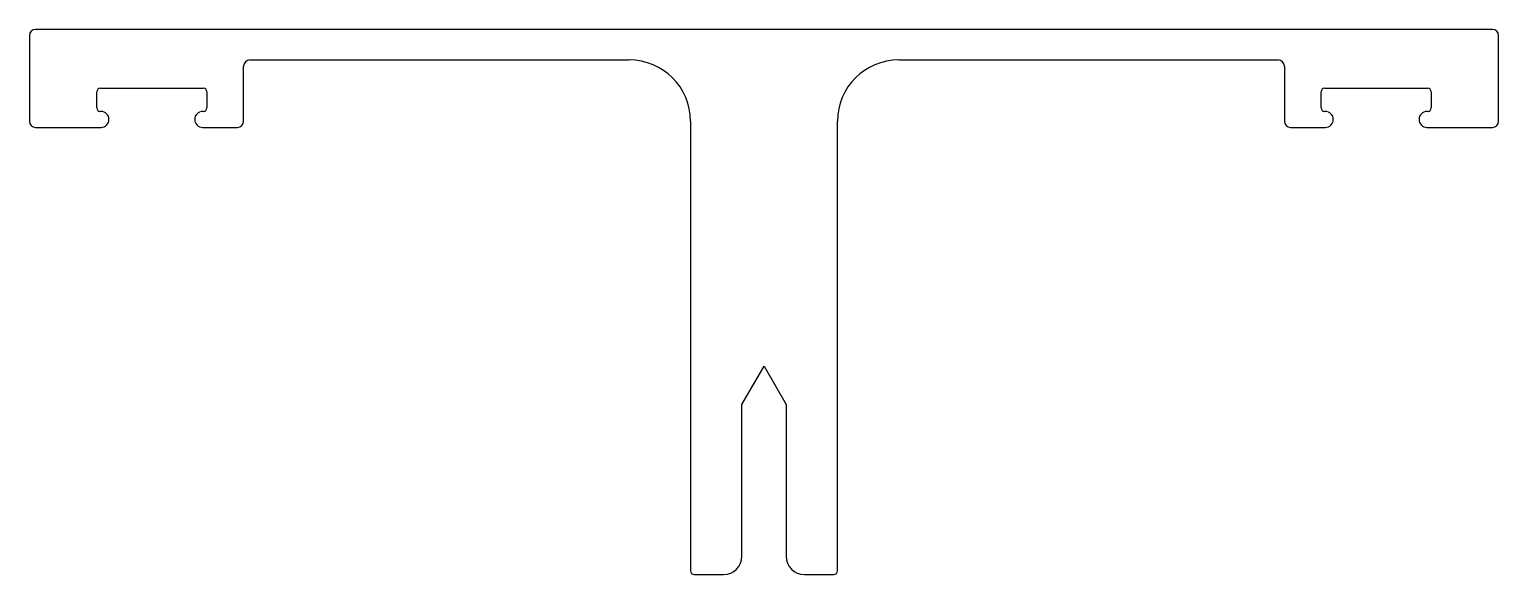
# Model space of a CAD drawing. Extents: x 17 to 137, y 64 to 109.
import ezdxf

# ---------------------------------------------------------------- set-up
doc = ezdxf.new("R2010")
doc.units = 0
doc.layers.get('0').update_dxf_attribs({"linetype": 'CONTINUOUS'})

msp = doc.modelspace()

# ---------------------------------------------------------------- linework, layer by layer
for p, q in [((16.64, 108.44), (16.64, 101.44)), ((136.14, 108.94), (17.14, 108.94)), ((136.64, 101.44), (136.64, 108.44)), ((34.14, 101.44), (34.14, 105.94)), ((34.64, 106.44), (65.64, 106.44)), ((87.64, 106.44), (118.64, 106.44)), ((119.14, 105.94), (119.14, 101.44)), ((22.14, 102.54), (22.14, 103.84)), ((22.44, 104.14), (30.84, 104.14)), ((31.14, 103.84), (31.14, 102.54)), ((122.14, 102.54), (122.14, 103.84)), ((122.44, 104.14), (130.84, 104.14)), ((131.14, 103.84), (131.14, 102.54)), ((22.49, 102.24), (22.44, 102.24)), ((30.84, 102.24), (30.79, 102.24)), ((122.49, 102.24), (122.44, 102.24)), ((130.84, 102.24), (130.79, 102.24)), ((17.14, 100.94), (22.49, 100.94)), ((30.79, 100.94), (33.64, 100.94)), ((70.64, 101.44), (70.64, 64.74)), ((82.64, 64.74), (82.64, 101.44)), ((119.64, 100.94), (122.49, 100.94)), ((130.79, 100.94), (136.14, 100.94)), ((74.84, 78.32), (76.64, 81.44)), ((76.64, 81.44), (78.44, 78.32)), ((74.84, 65.94), (74.84, 78.32)), ((78.44, 78.32), (78.44, 65.94)), ((70.94, 64.44), (73.34, 64.44)), ((79.94, 64.44), (82.34, 64.44))]:
    msp.add_line(p, q)
for centre, radius, start, end in [((17.14, 108.44), 0.5, 90, 180), ((136.14, 108.44), 0.5, 0, 90), ((34.64, 105.94), 0.5, 90, 180), ((65.64, 101.44), 5, 0, 90), ((87.64, 101.44), 5, 90, 180), ((118.64, 105.94), 0.5, 0, 90), ((22.44, 103.84), 0.3, 90, 180), ((30.84, 103.84), 0.3, 0, 90), ((122.44, 103.84), 0.3, 90, 180), ((130.84, 103.84), 0.3, 0, 90), ((22.44, 102.54), 0.3, 180, 270), ((22.49, 101.59), 0.65, 270, 90), ((30.79, 101.59), 0.65, 90, 270), ((30.84, 102.54), 0.3, 270, 0), ((122.44, 102.54), 0.3, 180, 270), ((122.49, 101.59), 0.65, 270, 90), ((130.79, 101.59), 0.65, 90, 270), ((130.84, 102.54), 0.3, 270, 0), ((17.14, 101.44), 0.5, 180, 270), ((33.64, 101.44), 0.5, 270, 0), ((119.64, 101.44), 0.5, 180, 270), ((136.14, 101.44), 0.5, 270, 0), ((73.34, 65.94), 1.5, 270, 360), ((79.94, 65.94), 1.5, 180, 270), ((70.94, 64.74), 0.3, 180, 270), ((82.34, 64.74), 0.3, 270, 0)]:
    msp.add_arc(centre, radius, start, end)

doc.saveas('drawing.dxf')
